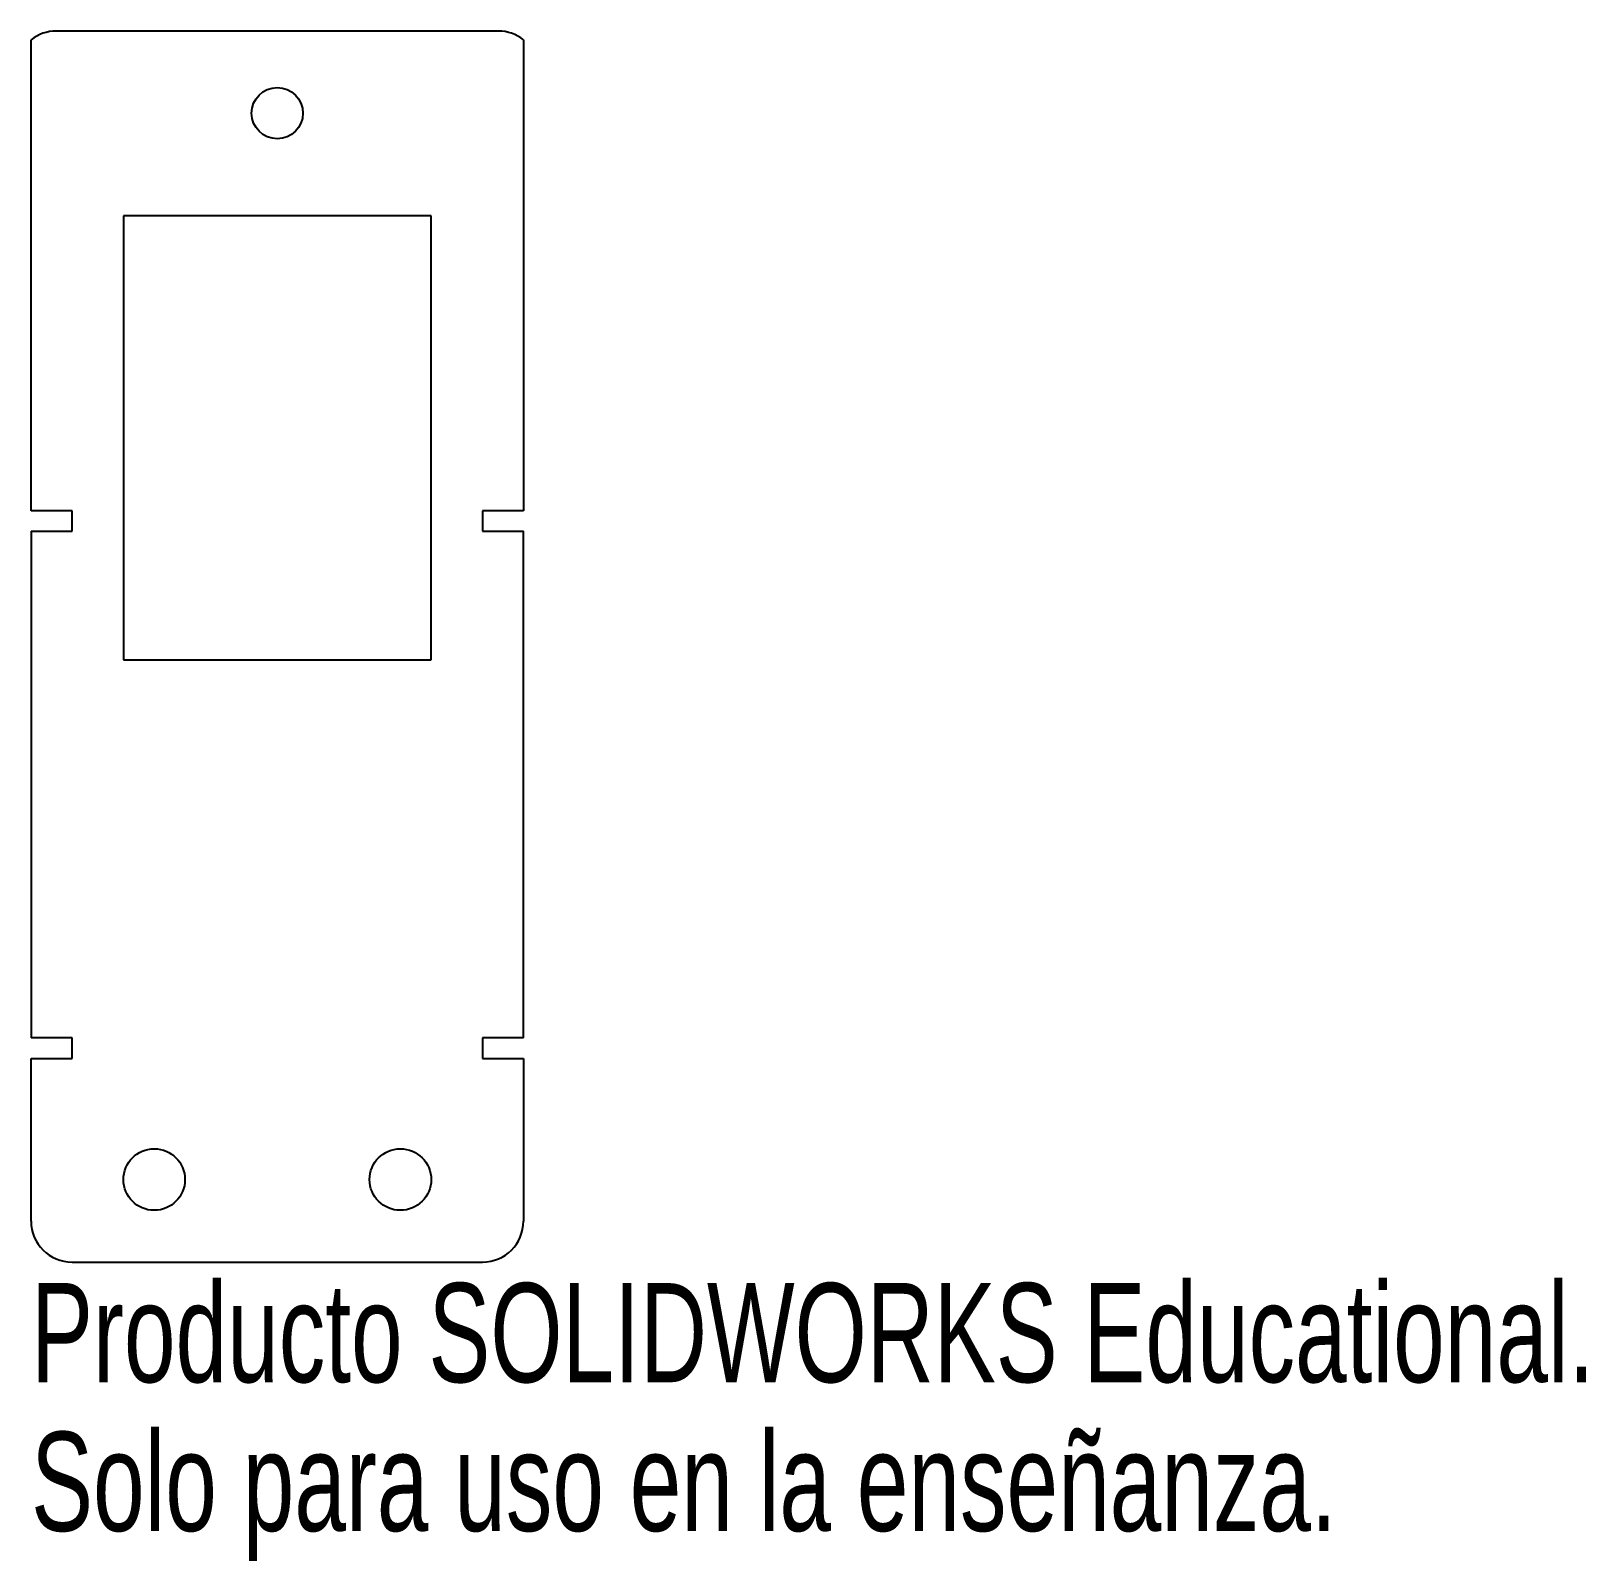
# Model space of a CAD drawing. Header units: millimetres. Extents: x -19.2 to 56.5, y -61.1 to 13.4.
import ezdxf

# ---------------------------------------------------------------- set-up
doc = ezdxf.new("R2010")
doc.units = ezdxf.units.MM
doc.styles.add('SLDTEXTSTYLE0', font='TXT', dxfattribs={"width": 0.7})

msp = doc.modelspace()

# ---------------------------------------------------------------- linework, layer by layer
at = {"color": 7, "linetype": 'Continuous', "lineweight": 25}
for p, q in [((-19.245, -9.939), (-19.245, 13.015)), ((3.529, 13.435), (-18.019, 13.435)), ((4.755, 13.015), (4.755, -9.939)), ((0.255, 4.435), (-14.745, 4.435)), ((-14.745, 4.435), (-14.745, -17.211)), ((0.255, -17.211), (0.255, 4.435)), ((-17.245, -9.939), (-19.245, -9.939)), ((-17.245, -10.939), (-17.245, -9.939)), ((4.755, -9.939), (2.755, -9.939)), ((2.755, -9.939), (2.755, -10.939)), ((-19.245, -10.939), (-17.245, -10.939)), ((-19.245, -10.939), (-19.245, -35.639)), ((2.755, -10.939), (4.755, -10.939)), ((4.755, -35.639), (4.755, -10.939)), ((-14.745, -17.211), (0.255, -17.211)), ((-17.245, -35.639), (-19.245, -35.639)), ((-17.245, -36.639), (-17.245, -35.639)), ((4.755, -35.639), (2.755, -35.639)), ((2.755, -35.639), (2.755, -36.639)), ((-19.245, -44.565), (-19.245, -36.639)), ((-19.245, -36.639), (-17.245, -36.639)), ((2.755, -36.639), (4.755, -36.639)), ((4.755, -36.639), (4.755, -44.565)), ((-17.245, -46.565), (2.755, -46.565))]:
    msp.add_line(p, q, dxfattribs=at)
for centre, radius in [((-7.245, 9.435), 1.25), ((-13.245, -42.539), 1.5), ((-1.245, -42.539), 1.5)]:
    msp.add_circle(centre, radius, dxfattribs=at)
for centre, start, end in [((-18.019, 11.435), 90, 127.80504), ((3.529, 11.435), 52.19496, 90), ((-17.245, -44.565), 180, 270), ((2.755, -44.565), 270, 0)]:
    msp.add_arc(centre, 2, start, end, dxfattribs=at)

# ---------------------------------------------------------------- texts
at = {"color": 7, "linetype": 'Continuous', "char_height": 4.83362, "attachment_point": 1, "style": 'SLDTEXTSTYLE0'}
for s, insert in [('Producto SOLIDWORKS Educational.', (-19.245, -47.584)), ('Solo para uso en la enseñanza.', (-19.245, -54.835))]:
    msp.add_mtext(s, dxfattribs=dict(at, insert=insert))

doc.saveas('drawing.dxf')
